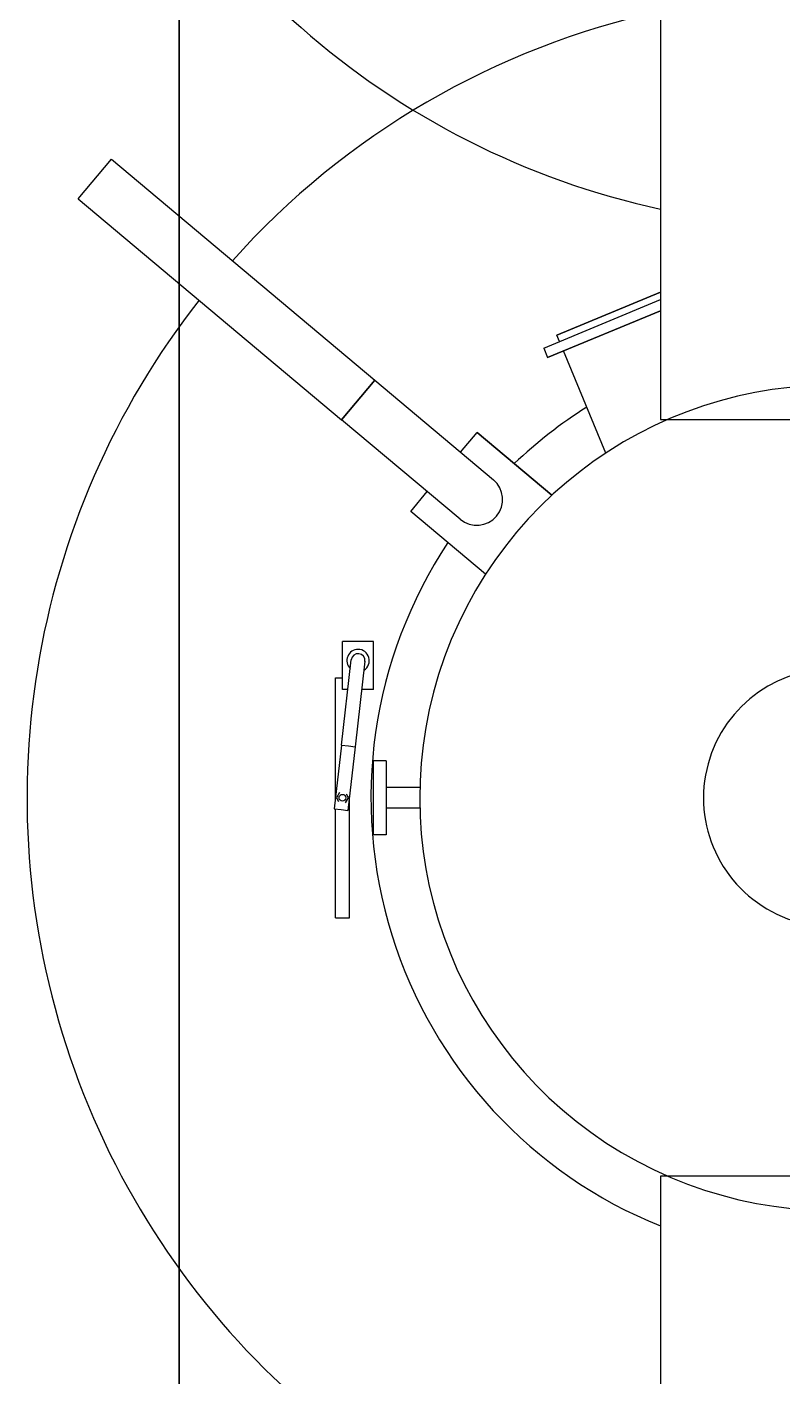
# Model space of a CAD drawing. Header units: inches. Extents: x 517790 to 538444, y 301815 to 302461.
# Drawn here: x 517871.246 to 517873.517, y 302327.385 to 302331.443 of the extents above; entities that cross this region are included whole.
import ezdxf

# ---------------------------------------------------------------- set-up
doc = ezdxf.new("R2010")
doc.units = ezdxf.units.IN
doc.header["$MEASUREMENT"] = 0
doc.linetypes.add('BLAST PROOF PARTITION-EMBED 1_DWG$0$DIVIDE2', pattern=[0.625, 0.25, -0.125, 0, -0.125, 0, -0.125])
doc.layers.add('硅胶总平面底图 工艺装置区', color=253, linetype='Continuous')
doc.layers.add('硅胶总平面底图0804', color=253, linetype='Continuous')

msp = doc.modelspace()

# ---------------------------------------------------------------- linework, layer by layer
at = {"layer": '硅胶总平面底图 工艺装置区', "linetype": 'BLAST PROOF PARTITION-EMBED 1_DWG$0$DIVIDE2', "lineweight": -3, "ltscale": 400}
msp.add_line((517871.7027, 302347.9323), (517871.7027, 302284.8998), dxfattribs=at)
at = {"layer": '硅胶总平面底图 工艺装置区', "color": 253, "linetype": 'Continuous', "lineweight": -3}
for p, q in [((517873.1493, 302332.1225), (517873.1493, 302330.2625)), ((517873.1493, 302332.1225), (517873.1493, 302330.2625)), ((517871.3998, 302330.9263), (517871.4994, 302331.045)), ((517871.3998, 302330.9263), (517871.4994, 302331.045)), ((517871.4994, 302331.045), (517872.291, 302330.3808)), ((517871.3998, 302330.9263), (517872.1913, 302330.2621)), ((517872.7984, 302330.4778), (517873.1493, 302330.6231)), ((517872.7984, 302330.4778), (517873.1493, 302330.6231)), ((517872.8383, 302330.5166), (517873.1493, 302330.6455)), ((517873.1493, 302330.6455), (517872.8383, 302330.5166)), ((517873.1493, 302330.5896), (517872.8103, 302330.4491)), ((517872.8103, 302330.4491), (517873.1493, 302330.5896)), ((517872.8462, 302330.4975), (517872.8383, 302330.5166)), ((517872.7984, 302330.4778), (517872.8103, 302330.4491)), ((517872.9851, 302330.1622), (517872.858, 302330.4689)), ((517872.291, 302330.3808), (517872.1913, 302330.2621)), ((517872.1913, 302330.2621), (517872.291, 302330.3808)), ((517872.291, 302330.3808), (517872.6472, 302330.0819)), ((517872.5475, 302329.9632), (517872.1913, 302330.2621)), ((517873.1493, 302330.2625), (517873.8943, 302330.2625)), ((517873.1493, 302330.2625), (517873.8943, 302330.2625)), ((517872.5482, 302330.165), (517872.598, 302330.2243)), ((517872.5482, 302330.165), (517872.598, 302330.2243)), ((517872.598, 302330.2243), (517872.8232, 302330.0354)), ((517872.8232, 302330.0354), (517872.598, 302330.2243)), ((517872.3988, 302329.9869), (517872.4486, 302330.0462)), ((517872.3988, 302329.9869), (517872.4486, 302330.0462)), ((517872.6239, 302329.7979), (517872.3988, 302329.9869)), ((517872.6239, 302329.7979), (517872.3988, 302329.9869)), ((517872.1942, 302329.4518), (517872.1942, 302329.5953)), ((517872.2872, 302329.5953), (517872.1942, 302329.5953)), ((517872.2872, 302329.4518), (517872.2872, 302329.5953)), ((517872.191, 302329.2841), (517872.2202, 302329.5408)), ((517872.2612, 302329.5361), (517872.2321, 302329.2794)), ((517872.1725, 302329.121), (517872.1725, 302329.4868)), ((517872.1725, 302329.4868), (517872.1942, 302329.4868)), ((517872.2101, 302329.4518), (517872.1942, 302329.4518)), ((517872.2872, 302329.4518), (517872.2517, 302329.4518)), ((517872.191, 302329.2841), (517872.1693, 302329.0927)), ((517872.191, 302329.2841), (517872.2115, 302329.2818)), ((517872.2321, 302329.2794), (517872.2103, 302329.088)), ((517872.2115, 302329.2818), (517872.2321, 302329.2794)), ((517872.2858, 302329.2374), (517872.2858, 302329.1259)), ((517872.3252, 302329.2374), (517872.2858, 302329.2374)), ((517872.3252, 302329.2374), (517872.3252, 302329.1259)), ((517872.4264, 302329.1571), (517872.3252, 302329.1571)), ((517872.1849, 302329.1414), (517872.1759, 302329.1259)), ((517872.1759, 302329.1259), (517872.182, 302329.1153)), ((517872.185, 302329.1414), (517872.1849, 302329.1414)), ((517872.2028, 302329.1104), (517872.2117, 302329.1259)), ((517872.2117, 302329.1259), (517872.2057, 302329.1364)), ((517872.2152, 302328.765), (517872.2152, 302329.1308)), ((517872.2858, 302329.1259), (517872.2858, 302329.0143)), ((517872.3252, 302329.1259), (517872.3252, 302329.0143)), ((517872.1693, 302329.0927), (517872.1898, 302329.0903)), ((517872.1725, 302328.765), (517872.1725, 302329.0923)), ((517872.1898, 302329.0903), (517872.2103, 302329.088)), ((517872.2027, 302329.1104), (517872.2028, 302329.1104)), ((517872.4264, 302329.0947), (517872.3252, 302329.0947)), ((517872.3252, 302329.0143), (517872.2858, 302329.0143)), ((517872.1725, 302328.765), (517872.2152, 302328.765)), ((517874.1826, 302327.9892), (517873.1493, 302327.9892)), ((517873.1493, 302327.9892), (517873.1493, 302326.1293))]:
    msp.add_line(p, q, dxfattribs=at)
msp.add_circle((517872.1938, 302329.1259), 0.0103, dxfattribs=at)
for centre, radius, start, end in [((517873.666, 302333.2592), 2.42, 141.8351, 257.6729), ((517873.666, 302329.1259), 2.42, 102.3271, 138.1649), ((517873.666, 302329.1259), 2.42, 141.8351, 257.6729), ((517873.666, 302329.1259), 1.24, 80.7639, 318.5442), ((517873.666, 302329.1259), 1.3867, 122.1518, 133.5824), ((517872.5974, 302330.0226), 0.0775, 230, 50), ((517872.5974, 302330.0226), 0.0775, 230, 50), ((517873.666, 302329.1259), 1.3867, 146.4176, 248.1253), ((517872.2407, 302329.5384), 0.0336, 90, 225.5414), ((517872.2407, 302329.5384), 0.0207, 83.5213, 173.5213), ((517872.2407, 302329.5384), 0.0336, 301.5012, 90), ((517872.2407, 302329.5384), 0.0207, 353.5213, 83.5213), ((517873.666, 302329.1259), 0.3875, 90, 329.4693), ((517873.666, 302329.1259), 0.3875, 90, 329.4693)]:
    msp.add_arc(centre, radius, start, end, dxfattribs=at)
at = {"layer": '硅胶总平面底图0804', "color": 253, "linetype": 'Continuous', "lineweight": 20}
msp.add_line((517871.7024, 302347.9323), (517871.7024, 302284.8998), dxfattribs=at)

doc.saveas('drawing.dxf')
